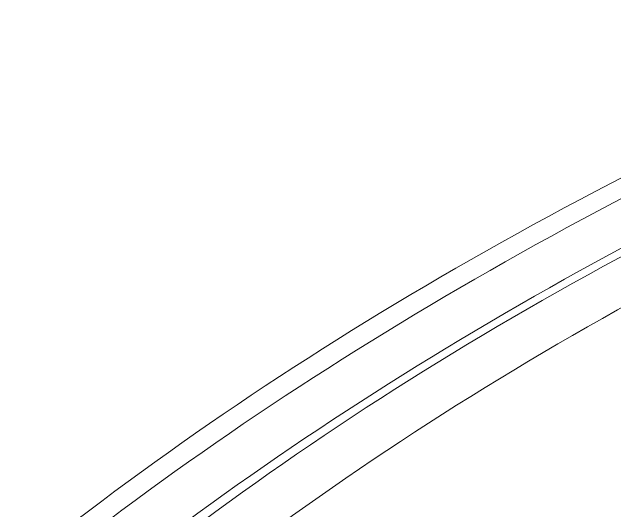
# Model space of a CAD drawing. Header units: millimetres. Extents: x 474.7 to 528.3, y 13.1 to 23.5.
# Drawn here: x 480.8209 to 480.84953, y 15.79861 to 15.82232 of the extents above; entities that cross this region are included whole.
import ezdxf

# ---------------------------------------------------------------- set-up
doc = ezdxf.new("R2010")
doc.units = ezdxf.units.MM
doc.header["$LTSCALE"] = 2.5
doc.layers.add('I-ARQ', color=8, linetype='Continuous')

msp = doc.modelspace()

# ---------------------------------------------------------------- linework, layer by layer
at = {"layer": 'I-ARQ', "lineweight": 5}
for points in [[(480.820897, 15.795748, 9.568753), (480.833555, 15.806031, 9.554209), (480.849114, 15.815014, 9.541505), (480.866926, 15.822322, 9.53117)], [(480.821856, 15.79535, 9.569316), (480.834531, 15.805528, 9.554922), (480.849986, 15.81445, 9.542303), (480.867615, 15.821769, 9.531953)], [(480.824286, 15.794341, 9.570743), (480.836773, 15.804367, 9.556563), (480.851997, 15.813156, 9.544133), (480.869363, 15.820366, 9.533938)], [(480.824526, 15.79387, 9.571408), (480.836964, 15.804126, 9.556904), (480.852414, 15.813046, 9.544289), (480.870178, 15.820227, 9.534133)], [(480.827031, 15.792857, 9.572841), (480.839265, 15.802944, 9.558576), (480.854461, 15.811717, 9.546168), (480.871933, 15.818781, 9.536179)]]:
    msp.add_open_spline(points, degree=3, dxfattribs=at)

doc.saveas('drawing.dxf')
